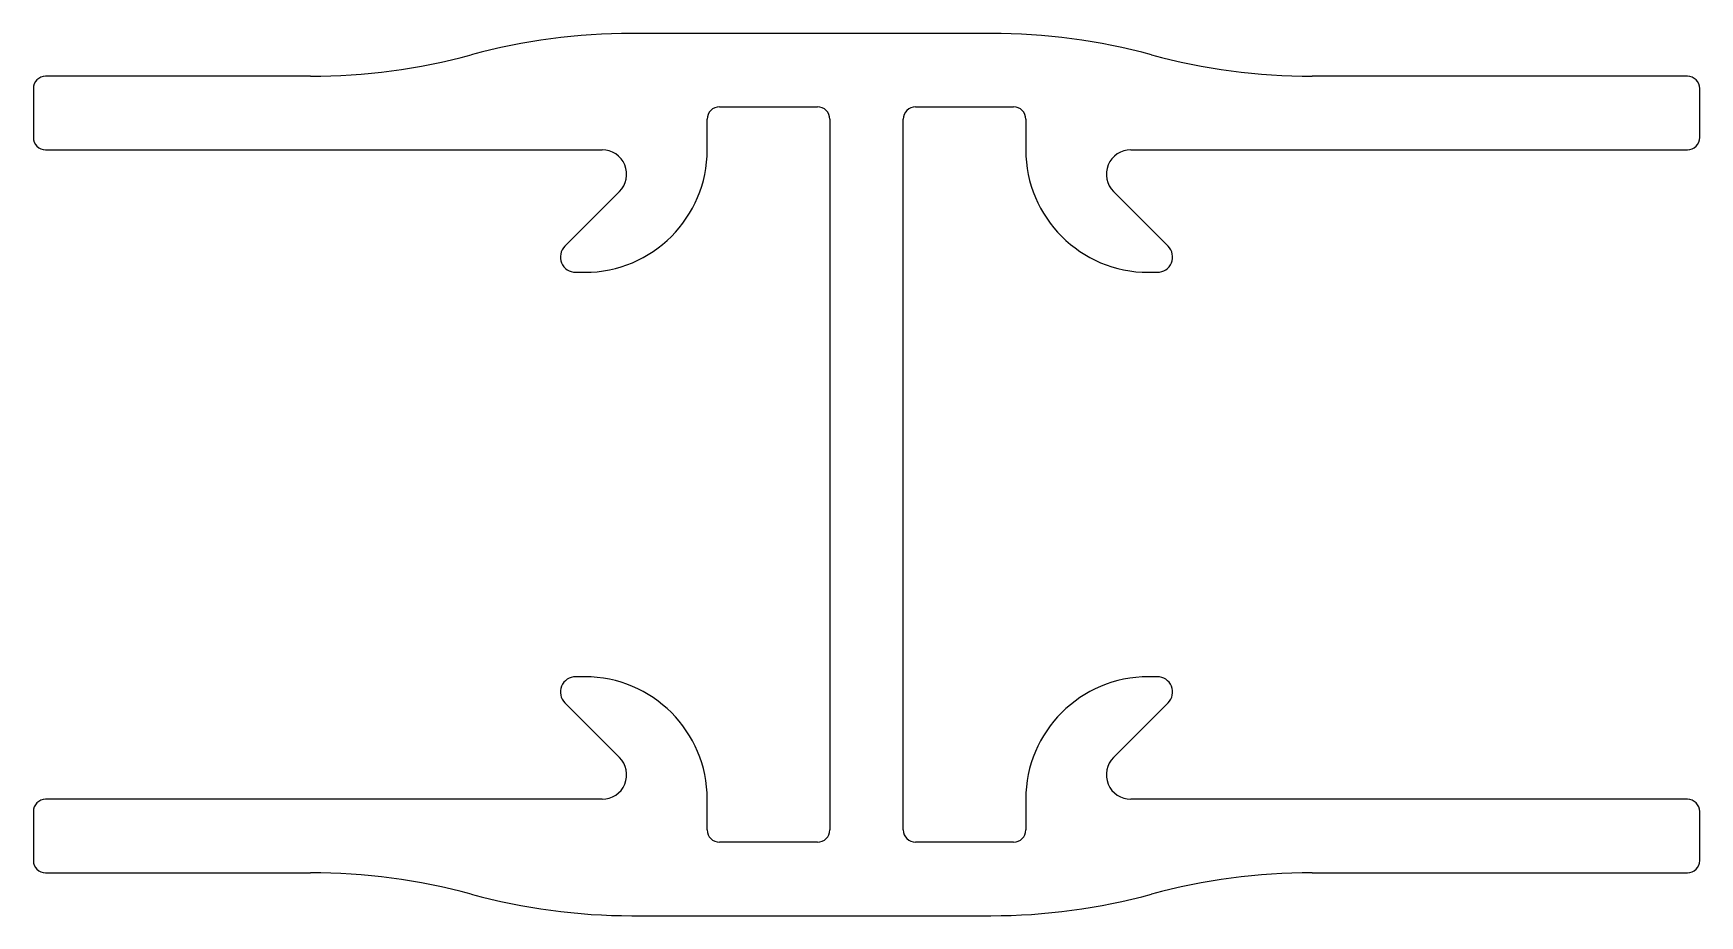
# Model space of a CAD drawing. Extents: x 1453.7 to 1480.9, y 1917.1 to 1931.5.
import ezdxf

# ---------------------------------------------------------------- set-up
doc = ezdxf.new("R2010")
doc.units = 0
doc.layers.get('0').update_dxf_attribs({"linetype": 'CONTINUOUS'})

msp = doc.modelspace()

# ---------------------------------------------------------------- linework, layer by layer
for p, q in [((1469.346, 1931.51), (1463.485, 1931.51)), ((1458.24, 1930.81), (1453.916, 1930.81)), ((1480.716, 1930.81), (1474.591, 1930.81)), ((1453.716, 1930.61), (1453.716, 1929.81)), ((1480.916, 1929.81), (1480.916, 1930.61)), ((1464.916, 1930.31), (1466.516, 1930.31)), ((1468.116, 1930.31), (1469.716, 1930.31)), ((1464.716, 1929.61), (1464.716, 1930.11)), ((1466.716, 1930.11), (1466.716, 1918.51)), ((1467.916, 1918.51), (1467.916, 1930.11)), ((1469.916, 1930.11), (1469.916, 1929.61)), ((1453.916, 1929.61), (1463, 1929.61)), ((1471.631, 1929.61), (1480.716, 1929.61)), ((1463.283, 1928.928), (1462.392, 1928.037)), ((1472.239, 1928.037), (1471.348, 1928.928)), ((1462.569, 1927.61), (1462.716, 1927.61)), ((1471.916, 1927.61), (1472.062, 1927.61)), ((1462.716, 1921.01), (1462.569, 1921.01)), ((1472.062, 1921.01), (1471.916, 1921.01)), ((1462.392, 1920.584), (1463.283, 1919.693)), ((1471.348, 1919.693), (1472.239, 1920.584)), ((1463, 1919.01), (1453.916, 1919.01)), ((1464.716, 1918.51), (1464.716, 1919.01)), ((1469.916, 1919.01), (1469.916, 1918.51)), ((1480.716, 1919.01), (1471.631, 1919.01)), ((1453.716, 1918.81), (1453.716, 1918.01)), ((1480.916, 1918.01), (1480.916, 1918.81)), ((1466.516, 1918.31), (1464.916, 1918.31)), ((1469.716, 1918.31), (1468.116, 1918.31)), ((1453.916, 1917.81), (1458.24, 1917.81)), ((1474.591, 1917.81), (1480.716, 1917.81)), ((1463.485, 1917.11), (1469.346, 1917.11))]:
    msp.add_line(p, q)
for centre, radius, start, end in [((1463.485, 1921.51), 10, 90, 105.2036), ((1469.346, 1921.51), 10, 74.7964, 90), ((1458.24, 1940.81), 10, 270, 285.2036), ((1474.591, 1940.81), 10, 254.7964, 270), ((1453.916, 1930.61), 0.2, 90, 180), ((1480.716, 1930.61), 0.2, 0, 90), ((1464.916, 1930.11), 0.2, 90, 180), ((1466.516, 1930.11), 0.2, 0, 90), ((1468.116, 1930.11), 0.2, 90, 180), ((1469.716, 1930.11), 0.2, 0, 90), ((1453.916, 1929.81), 0.2, 180, 270), ((1462.716, 1929.61), 2, 270, 0), ((1463, 1929.21), 0.4, 315, 90), ((1471.916, 1929.61), 2, 180, 270), ((1471.631, 1929.21), 0.4, 90, 225), ((1480.716, 1929.81), 0.2, 270, 0), ((1462.569, 1927.86), 0.25, 135, 270), ((1472.062, 1927.86), 0.25, 270, 45), ((1462.569, 1920.76), 0.25, 90, 225), ((1462.716, 1919.01), 2, 0, 90), ((1471.916, 1919.01), 2, 90, 180), ((1472.062, 1920.76), 0.25, 315, 90), ((1463, 1919.41), 0.4, 270, 45), ((1471.631, 1919.41), 0.4, 135, 270), ((1453.916, 1918.81), 0.2, 90, 180), ((1480.716, 1918.81), 0.2, 0, 90), ((1464.916, 1918.51), 0.2, 180, 270), ((1466.516, 1918.51), 0.2, 270, 0), ((1468.116, 1918.51), 0.2, 180, 270), ((1469.716, 1918.51), 0.2, 270, 0), ((1453.916, 1918.01), 0.2, 180, 270), ((1480.716, 1918.01), 0.2, 270, 0), ((1458.24, 1907.81), 10, 74.7964, 90), ((1474.591, 1907.81), 10, 90, 105.2036), ((1463.485, 1927.11), 10, 254.7964, 270), ((1469.346, 1927.11), 10, 270, 285.2036)]:
    msp.add_arc(centre, radius, start, end)

doc.saveas('drawing.dxf')
